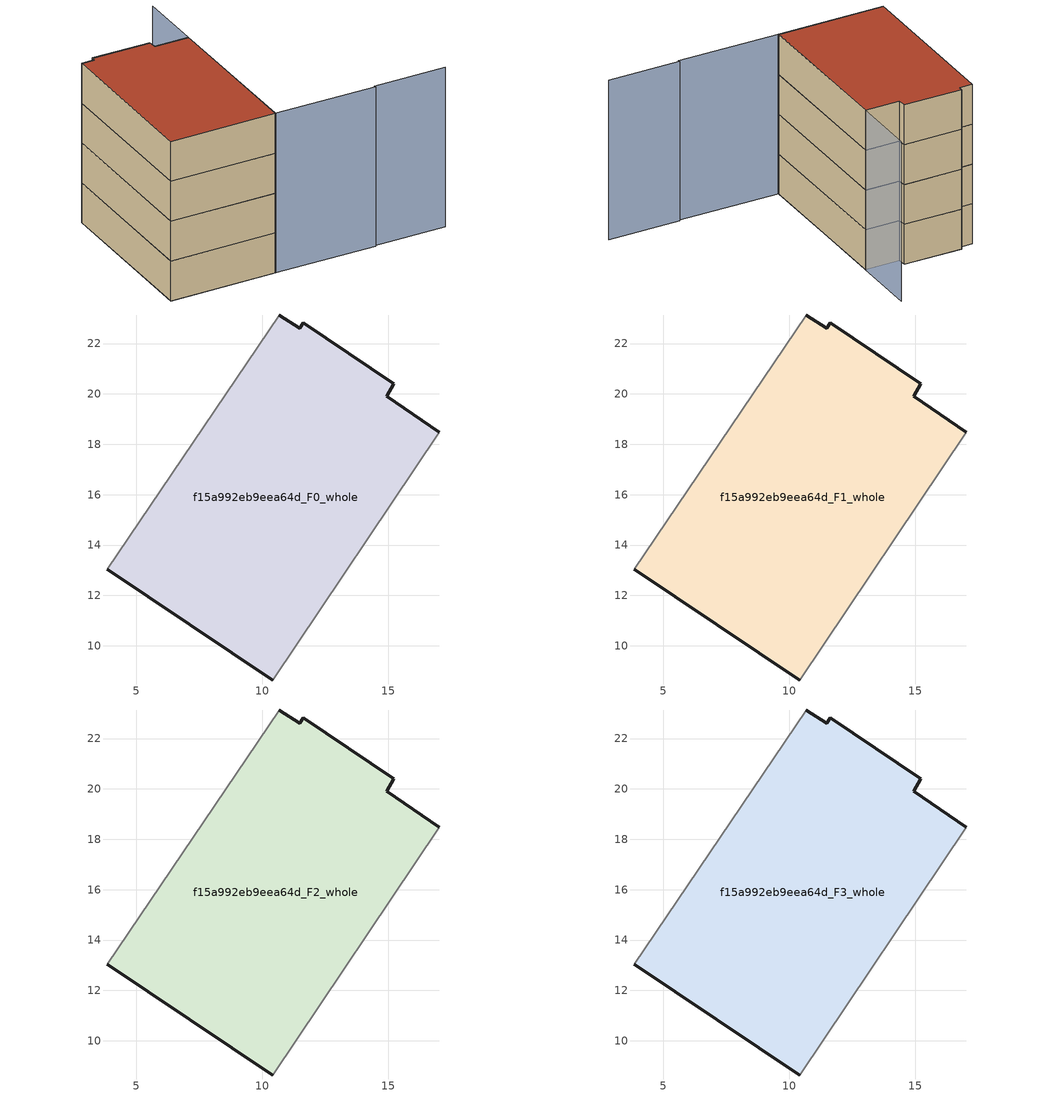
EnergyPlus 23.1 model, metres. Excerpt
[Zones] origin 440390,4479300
f15a992eb9eea64d_F0_whole
 floor ground (EU_floor_Construction): 10.41,8.64 17.03,18.47 14.93,19.92 15.22,20.4 11.64,22.83 11.49,22.61 10.67,23.13 3.84,13.04 z0
 wall outside (EU_wall_Construction): 10.67,23.13 11.49,22.61 11.64,22.83 15.22,20.4 14.93,19.92 17.03,18.47 / 10.41,8.64 3.84,13.04 z0:3
 wall adiabatic (EU_wall_Construction): 3.84,13.04 10.67,23.13 / 17.03,18.47 10.41,8.64 z0:3
f15a992eb9eea64d_F1_whole
 floor to f15a992eb9eea64d_F0_whole (EU_floor_Construction): 10.41,8.64 17.03,18.47 14.93,19.92 15.22,20.4 11.63,22.83 11.49,22.61 10.67,23.13 3.84,13.04 z3
 wall outside (EU_wall_Construction): 10.67,23.13 11.49,22.61 11.64,22.83 15.22,20.4 14.93,19.92 17.03,18.47 / 10.41,8.64 3.84,13.04 z3:6
 wall adiabatic (EU_wall_Construction): 3.84,13.04 10.67,23.13 / 17.03,18.47 10.41,8.64 z3:6
f15a992eb9eea64d_F2_whole
 floor to f15a992eb9eea64d_F1_whole (EU_floor_Construction): 10.41,8.64 17.03,18.47 14.93,19.92 15.22,20.4 11.63,22.83 11.49,22.61 10.67,23.13 3.84,13.04 z6
 wall outside (EU_wall_Construction): 10.67,23.13 11.49,22.61 11.64,22.83 15.22,20.4 14.93,19.92 17.03,18.47 / 10.41,8.64 3.84,13.04 z6:9
 wall adiabatic (EU_wall_Construction): 3.84,13.04 10.67,23.13 / 17.03,18.47 10.41,8.64 z6:9
f15a992eb9eea64d_F3_whole
 floor to f15a992eb9eea64d_F2_whole (EU_floor_Construction): 10.41,8.64 17.03,18.47 14.93,19.92 15.22,20.4 11.63,22.83 11.49,22.61 10.67,23.13 3.84,13.04 z9
 wall outside (EU_wall_Construction): 10.67,23.13 11.49,22.61 11.64,22.83 15.22,20.4 14.93,19.92 17.03,18.47 / 10.41,8.64 3.84,13.04 z9:12
 wall adiabatic (EU_wall_Construction): 3.84,13.04 10.67,23.13 / 17.03,18.47 10.41,8.64 z9:12
 roof outside (EU_roof_Construction): 15.22,20.4 14.93,19.92 17.03,18.47 10.41,8.64 3.84,13.04 10.67,23.13 11.49,22.61 11.64,22.83 z12
shading: 16.64,4.42 10.38,8.66 / 10.38,8.66 19.76,22.51 / 21.08,1.53 16.64,4.54 z0:12
[Building]
EU S2 Campaign: North Axis=0; Terrain=City; Solar Distribution=FullExterior
[Site:Location]
Madrid: Latitude=40.5; Longitude=-3.5; Time Zone=1; Elevation=609
[SizingPeriod:WeatherFileDays]
AnnualSizingPeriod: Begin Month=1; Begin Day of Month=1; End Month=12; End Day of Month=31; Day of Week for Start Day=Monday; Use Weather File Daylight Saving Period=No; Use Weather File Rain and Snow Indicators=No
[MATERIAL]
EU_InternalMass_Material: Roughness=MediumRough; Thickness=0.1; Conductivity=1; Density=1800; Specific Heat=900; Thermal Absorptance=0.9; Solar Absorptance=0.7; Visible Absorptance=0.7
[MATERIAL:NOMASS] Roughness=MediumRough; Thermal Absorptance=0.9; Solar Absorptance=0.7; Visible Absorptance=0.7
Name | Thermal Resistance
EU_wall_NoMass | 1.60022
EU_roof_NoMass | 1.57597
EU_floor_NoMass | 0.470652
[CONSTRUCTION]
EU_wall_Construction: EU_wall_NoMass
EU_roof_Construction: EU_roof_NoMass
EU_floor_Construction: EU_floor_NoMass
EU_InternalMass_Construction: EU_InternalMass_Material
[ZONE] Type=1; Multiplier=1; Ceiling Height=autocalculate; Floor Area=autocalculate; Part of Total Floor Area=Yes
Name | Volume
f15a992eb9eea64d_F0_whole | 289.856
f15a992eb9eea64d_F1_whole; f15a992eb9eea64d_F2_whole; f15a992eb9eea64d_F3_whole | 289.857
[INTERNALMASS] Construction=EU_InternalMass_Construction; Surface Area=96.6188
Name | Zone or ZoneList
f15a992eb9eea64d_F0_whole_EU_InternalMass | f15a992eb9eea64d_F0_whole
f15a992eb9eea64d_F1_whole_EU_InternalMass | f15a992eb9eea64d_F1_whole
f15a992eb9eea64d_F2_whole_EU_InternalMass | f15a992eb9eea64d_F2_whole
f15a992eb9eea64d_F3_whole_EU_InternalMass | f15a992eb9eea64d_F3_whole
[OTHEREQUIPMENT] Fuel Type=Electricity; Design Level Calculation Method=Watts/Area; Power per Zone Floor Area=1; Fraction Latent=0; Fraction Radiant=0; Fraction Lost=0; Carbon Dioxide Generation Rate=0; EndUse Subcategory=EU_Step8_InternalGains
Name | Zone or ZoneList or Space or SpaceList | Schedule
EU_Step8_InternalGain_f15a992eb9eea64d_F0_whole_f000 | f15a992eb9eea64d_F0_whole | EU_Step8_GainSchedule_f15a992eb9eea64d_F0_whole_f000
EU_Step8_InternalGain_f15a992eb9eea64d_F1_whole_f000 | f15a992eb9eea64d_F1_whole | EU_Step8_GainSchedule_f15a992eb9eea64d_F1_whole_f000
EU_Step8_InternalGain_f15a992eb9eea64d_F2_whole_f000 | f15a992eb9eea64d_F2_whole | EU_Step8_GainSchedule_f15a992eb9eea64d_F2_whole_f000
EU_Step8_InternalGain_f15a992eb9eea64d_F3_whole_f000 | f15a992eb9eea64d_F3_whole | EU_Step8_GainSchedule_f15a992eb9eea64d_F3_whole_f000
[ZONEVENTILATION:DESIGNFLOWRATE] Schedule=EU_AlwaysOn; Design Flow Rate Calculation Method=AirChanges/Hour; Air Changes per Hour=0.480704; Ventilation Type=Natural; Fan Pressure Rise=0; Fan Total Efficiency=1; Constant Term Coefficient=1; Temperature Term Coefficient=0; Velocity Term Coefficient=0; Velocity Squared Term Coefficient=0; Minimum Indoor Temperature=-100; Maximum Indoor Temperature=100; Delta Temperature=-100; Minimum Outdoor Temperature=-100; Maximum Outdoor Temperature=100; Maximum Wind Speed=40
Name | Zone or ZoneList or Space or SpaceList
EU_ConstantAir_f15a992eb9eea64d_F0_whole | f15a992eb9eea64d_F0_whole
EU_ConstantAir_f15a992eb9eea64d_F1_whole | f15a992eb9eea64d_F1_whole
EU_ConstantAir_f15a992eb9eea64d_F2_whole | f15a992eb9eea64d_F2_whole
EU_ConstantAir_f15a992eb9eea64d_F3_whole | f15a992eb9eea64d_F3_whole
[HVACTEMPLATE:THERMOSTAT] Constant Heating Setpoint=20; Constant Cooling Setpoint=50
EU_HeatOnly_f15a992eb9eea64d_F0_whole; EU_HeatOnly_f15a992eb9eea64d_F1_whole; EU_HeatOnly_f15a992eb9eea64d_F2_whole; EU_HeatOnly_f15a992eb9eea64d_F3_whole
[HVACTEMPLATE:ZONE:IDEALLOADSAIRSYSTEM] System Availability Schedule=EU_AlwaysOn; Maximum Heating Supply Air Temperature=50; Minimum Cooling Supply Air Temperature=13; Maximum Heating Supply Air Humidity Ratio=0.0156; Minimum Cooling Supply Air Humidity Ratio=0.0077; Heating Limit=NoLimit; Cooling Limit=NoLimit; Heating Availability Schedule=EU_AlwaysOn; Cooling Availability Schedule=EU_CoolingOff; Dehumidification Control Type=ConstantSensibleHeatRatio; Cooling Sensible Heat Ratio=0.7; Dehumidification Setpoint=60; Humidification Control Type=None; Humidification Setpoint=30; Outdoor Air Method=None; Outdoor Air Flow Rate per Person=0.00944; Outdoor Air Flow Rate per Zone Floor Area=0; Outdoor Air Flow Rate per Zone=0; Demand Controlled Ventilation Type=None; Outdoor Air Economizer Type=NoEconomizer; Heat Recovery Type=None; Sensible Heat Recovery Effectiveness=0.7; Latent Heat Recovery Effectiveness=0.65
Name | Template Thermostat
f15a992eb9eea64d_F0_whole | EU_HeatOnly_f15a992eb9eea64d_F0_whole
f15a992eb9eea64d_F1_whole | EU_HeatOnly_f15a992eb9eea64d_F1_whole
f15a992eb9eea64d_F2_whole | EU_HeatOnly_f15a992eb9eea64d_F2_whole
f15a992eb9eea64d_F3_whole | EU_HeatOnly_f15a992eb9eea64d_F3_whole
[SIZING:ZONE] Zone Cooling Design Supply Air Temperature Input Method=SupplyAirTemperature; Zone Cooling Design Supply Air Temperature=13; Zone Heating Design Supply Air Temperature Input Method=SupplyAirTemperature; Zone Heating Design Supply Air Temperature=50; Zone Cooling Design Supply Air Humidity Ratio=0.008; Zone Heating Design Supply Air Humidity Ratio=0.008; Cooling Design Air Flow Method=DesignDay; Cooling Design Air Flow Rate=0; Cooling Minimum Air Flow per Zone Floor Area=0.000762; Cooling Minimum Air Flow=0; Cooling Minimum Air Flow Fraction=0.2; Heating Design Air Flow Method=DesignDay; Heating Design Air Flow Rate=0; Heating Maximum Air Flow per Zone Floor Area=0.002032; Heating Maximum Air Flow=0.141576; Heating Maximum Air Flow Fraction=0.3; Account for Dedicated Outdoor Air System=No; Dedicated Outdoor Air System Control Strategy=NeutralSupplyAir; Dedicated Outdoor Air Low Setpoint Temperature for Design=autosize; Dedicated Outdoor Air High Setpoint Temperature for Design=autosize; Zone Load Sizing Method=Sensible Load Only No Latent Load; Zone Latent Cooling Design Supply Air Humidity Ratio Input Method=HumidityRatioDifference; Zone Cooling Design Supply Air Humidity Ratio Difference=0.005; Zone Latent Heating Design Supply Air Humidity Ratio Input Method=HumidityRatioDifference; Zone Humidification Design Supply Air Humidity Ratio Difference=0.005
f15a992eb9eea64d_F0_whole; f15a992eb9eea64d_F1_whole; f15a992eb9eea64d_F2_whole; f15a992eb9eea64d_F3_whole
[SCHEDULE:CONSTANT]
Name | Hourly Value
EU_AlwaysOn | 1
EU_CoolingOff | 0
[SCHEDULE:FILE] Column Number=1; Rows to Skip at Top=0; Number of Hours of Data=8760; Column Separator=Comma; Interpolate to Timestep=No; Minutes per Item=60; Adjust Schedule for Daylight Savings=Yes
Name | File
EU_Step8_GainSchedule_f15a992eb9eea64d_F0_whole_f000 | ../../schedules/f15a992eb9eea64d/f15a992eb9eea64d_F0_whole_f000_gain.csv
EU_Step8_GainSchedule_f15a992eb9eea64d_F1_whole_f000 | ../../schedules/f15a992eb9eea64d/f15a992eb9eea64d_F1_whole_f000_gain.csv
EU_Step8_GainSchedule_f15a992eb9eea64d_F2_whole_f000 | ../../schedules/f15a992eb9eea64d/f15a992eb9eea64d_F2_whole_f000_gain.csv
EU_Step8_GainSchedule_f15a992eb9eea64d_F3_whole_f000 | ../../schedules/f15a992eb9eea64d/f15a992eb9eea64d_F3_whole_f000_gain.csv
